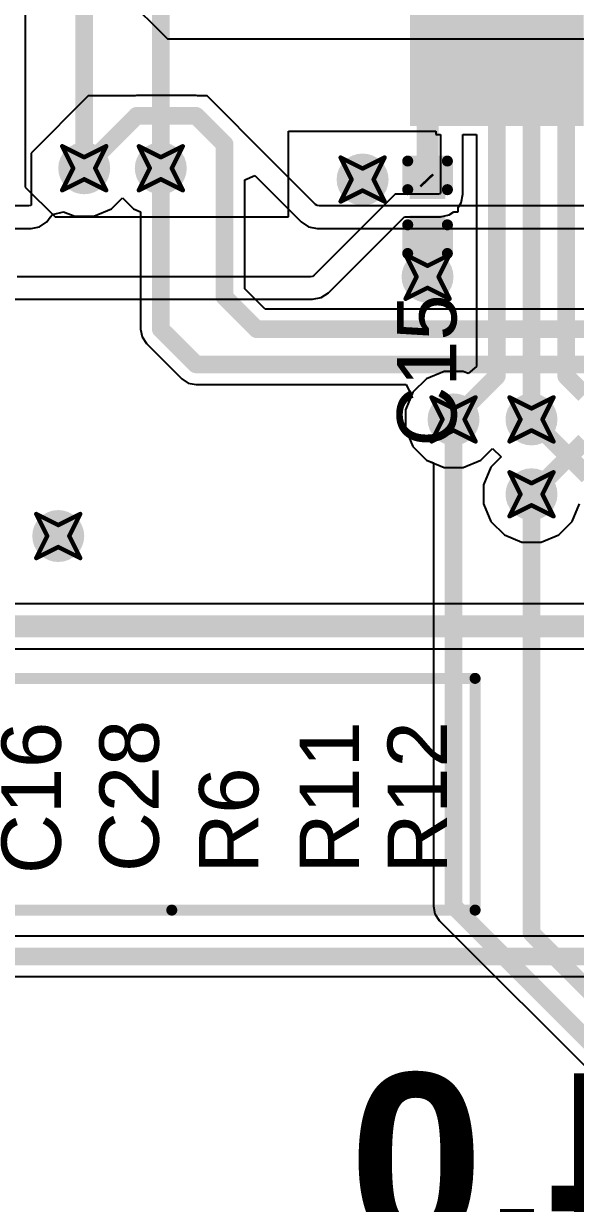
# Model space of a CAD drawing. Header units: inches. Extents: x -6 to 328, y -12 to 81.
# Drawn here: x 4.33 to 10.71, y -4.81 to 8.81 of the extents above; entities that cross this region are included whole.
import ezdxf

# ---------------------------------------------------------------- set-up
doc = ezdxf.new("R2010")
doc.units = ezdxf.units.IN
for name, color, linetype in [('Bottom Layer', 5, 'Continuous'), ('Bottom Overlay', 54, 'Continuous'), ('Drill Drawing', 1, 'Continuous'), ('Top Layer', 1, 'Continuous'), ('Top Overlay', 2, 'Continuous'), ('Top Paste', 8, 'Continuous'), ('Top Solder', 216, 'Continuous'), ('Via Holes', 16, 'Continuous')]:
    doc.layers.add(name, color=color, linetype=linetype)
doc.styles.add('Arial', font='', dxfattribs={"height": 0.2})
doc.styles.add('Arial_Bold', font='', dxfattribs={"height": 0.2})
doc.styles.get('Arial').set_extended_font_data('Arial')
doc.styles.get('Arial_Bold').set_extended_font_data('Arial', bold=True)

# ---------------------------------------------------------------- blocks, each defined once
blk = doc.blocks.new('LAN9255_ZMX019_9')
at = {"layer": 'Top Layer'}
for points in [[(6.95, -4.5), (8.45, -4.5), (8.45, -4.7), (6.95, -4.7)], [(6.95, -4.9), (8.45, -4.9), (8.45, -5.1), (6.95, -5.1)], [(6.95, -5.3), (8.45, -5.3), (8.45, -5.5), (6.95, -5.5)], [(6.95, -5.7), (8.45, -5.7), (8.45, -5.9), (6.95, -5.9)], [(6.95, -6.1), (8.45, -6.1), (8.45, -6.3), (6.95, -6.3)]]:
    blk.add_hatch(color=1, dxfattribs=at).paths.add_polyline_path(points)
at = {"layer": 'Top Paste'}
for points in [[(6.95, -4.5), (8.45, -4.5), (8.45, -4.7), (6.95, -4.7)], [(6.95, -4.9), (8.45, -4.9), (8.45, -5.1), (6.95, -5.1)], [(6.95, -5.3), (8.45, -5.3), (8.45, -5.5), (6.95, -5.5)], [(6.95, -5.7), (8.45, -5.7), (8.45, -5.9), (6.95, -5.9)], [(6.95, -6.1), (8.45, -6.1), (8.45, -6.3), (6.95, -6.3)]]:
    blk.add_hatch(color=8, dxfattribs=at).paths.add_polyline_path(points)
at = {"layer": 'Top Solder'}
for points in [[(6.848, -4.398), (8.552, -4.398), (8.552, -4.802), (6.848, -4.802)], [(6.848, -4.798), (8.552, -4.798), (8.552, -5.202), (6.848, -5.202)], [(6.848, -5.198), (8.552, -5.198), (8.552, -5.602), (6.848, -5.602)], [(6.848, -5.598), (8.552, -5.598), (8.552, -6.002), (6.848, -6.002)], [(6.848, -5.998), (8.552, -5.998), (8.552, -6.402), (6.848, -6.402)]]:
    blk.add_hatch(color=216, dxfattribs=at).paths.add_polyline_path(points)
blk = doc.blocks.new('CAP_0201_67')
at = {"layer": 'Top Layer'}
for points in [[(-0.45, 0.15), (-0.15, 0.15), (-0.15, -0.15), (-0.45, -0.15)], [(0.15, 0.15), (0.45, 0.15), (0.45, -0.15), (0.15, -0.15)]]:
    blk.add_hatch(color=1, dxfattribs=at).paths.add_polyline_path(points)
at = {"layer": 'Top Paste'}
for points in [[(-0.45, 0.15), (-0.15, 0.15), (-0.15, -0.15), (-0.45, -0.15)], [(0.15, 0.15), (0.45, 0.15), (0.45, -0.15), (0.15, -0.15)]]:
    blk.add_hatch(color=8, dxfattribs=at).paths.add_polyline_path(points)
at = {"layer": 'Top Solder'}
for points in [[(-0.505, 0.205), (-0.095, 0.205), (-0.095, -0.205), (-0.505, -0.205)], [(0.095, 0.205), (0.505, 0.205), (0.505, -0.205), (0.095, -0.205)]]:
    blk.add_hatch(color=216, dxfattribs=at).paths.add_polyline_path(points)
at = {"layer": 'Top Overlay'}
for points in [[(-0.203, 0.229, 0.127, 0.127, 0), (-0.533, 0.229, 0.127, 0.127, 0)], [(-0.533, -0.229, 0.127, 0.127, 0), (-0.533, 0.229, 0.127, 0.127, 0)], [(0.533, 0.229, 0.127, 0.127, 0), (0.203, 0.229, 0.127, 0.127, 0)], [(0.533, -0.229, 0.127, 0.127, 0), (0.533, 0.229, 0.127, 0.127, 0)], [(-0.203, -0.229, 0.127, 0.127, 0), (-0.533, -0.229, 0.127, 0.127, 0)], [(0.533, -0.229, 0.127, 0.127, 0), (0.203, -0.229, 0.127, 0.127, 0)]]:
    blk.add_lwpolyline(points, format="xyseb", dxfattribs=at)
for points in [[(-0.565, 0.229, 0.0635, 0.0635, 1), (-0.502, 0.229, 0.0635, 0.0635, 1)], [(-0.565, 0.229, 0.0635, 0.0635, 1), (-0.502, 0.229, 0.0635, 0.0635, 1)], [(-0.235, 0.229, 0.0635, 0.0635, 1), (-0.171, 0.229, 0.0635, 0.0635, 1)], [(0.171, 0.229, 0.0635, 0.0635, 1), (0.235, 0.229, 0.0635, 0.0635, 1)], [(0.502, 0.229, 0.0635, 0.0635, 1), (0.565, 0.229, 0.0635, 0.0635, 1)], [(0.502, 0.229, 0.0635, 0.0635, 1), (0.565, 0.229, 0.0635, 0.0635, 1)], [(-0.565, -0.229, 0.0635, 0.0635, 1), (-0.502, -0.229, 0.0635, 0.0635, 1)], [(-0.565, -0.229, 0.0635, 0.0635, 1), (-0.502, -0.229, 0.0635, 0.0635, 1)], [(-0.235, -0.229, 0.0635, 0.0635, 1), (-0.171, -0.229, 0.0635, 0.0635, 1)], [(0.171, -0.229, 0.0635, 0.0635, 1), (0.235, -0.229, 0.0635, 0.0635, 1)], [(0.502, -0.229, 0.0635, 0.0635, 1), (0.565, -0.229, 0.0635, 0.0635, 1)], [(0.502, -0.229, 0.0635, 0.0635, 1), (0.565, -0.229, 0.0635, 0.0635, 1)]]:
    blk.add_lwpolyline(points, format="xyseb", close=True, dxfattribs=at)

msp = doc.modelspace()

# ---------------------------------------------------------------- hatches: boundary and pattern name
at = {"layer": 'Bottom Layer'}
h = msp.add_hatch(color=5, dxfattribs=at)
edge = h.paths.add_edge_path()
edge.add_arc((5.034, 7.141), 0.3, 0, 360)
h = msp.add_hatch(color=5, dxfattribs=at)
edge = h.paths.add_edge_path()
edge.add_arc((5.918, 7.141), 0.3, 0, 360)
h = msp.add_hatch(color=5, dxfattribs=at)
edge = h.paths.add_edge_path()
edge.add_arc((8.248, 7.011), 0.3, 0, 360)
h = msp.add_hatch(color=5, dxfattribs=at)
edge = h.paths.add_edge_path()
edge.add_arc((8.998, 5.888), 0.3, 0, 360)
h = msp.add_hatch(color=5, dxfattribs=at)
edge = h.paths.add_edge_path()
edge.add_arc((9.298, 4.242), 0.3, 0, 360)
h = msp.add_hatch(color=5, dxfattribs=at)
edge = h.paths.add_edge_path()
edge.add_arc((10.198, 4.242), 0.3, 0, 360)
h = msp.add_hatch(color=5, dxfattribs=at)
edge = h.paths.add_edge_path()
edge.add_arc((10.198, 3.378), 0.3, 0, 360)
h = msp.add_hatch(color=5, dxfattribs=at)
edge = h.paths.add_edge_path()
edge.add_arc((4.734, 2.896), 0.3, 0, 360)
at = {"layer": 'Top Layer'}
h = msp.add_hatch(color=1, dxfattribs=at)
edge = h.paths.add_edge_path()
edge.add_arc((5.034, 7.141), 0.3, 0, 360)
h = msp.add_hatch(color=1, dxfattribs=at)
edge = h.paths.add_edge_path()
edge.add_arc((5.918, 7.141), 0.3, 0, 360)
h = msp.add_hatch(color=1, dxfattribs=at)
edge = h.paths.add_edge_path()
edge.add_arc((8.248, 7.011), 0.3, 0, 360)
h = msp.add_hatch(color=1, dxfattribs=at)
edge = h.paths.add_edge_path()
edge.add_arc((8.998, 5.888), 0.3, 0, 360)
h = msp.add_hatch(color=1, dxfattribs=at)
edge = h.paths.add_edge_path()
edge.add_arc((9.298, 4.242), 0.3, 0, 360)
h = msp.add_hatch(color=1, dxfattribs=at)
edge = h.paths.add_edge_path()
edge.add_arc((10.198, 4.242), 0.3, 0, 360)
h = msp.add_hatch(color=1, dxfattribs=at)
edge = h.paths.add_edge_path()
edge.add_arc((10.198, 3.378), 0.3, 0, 360)
h = msp.add_hatch(color=1, dxfattribs=at)
edge = h.paths.add_edge_path()
edge.add_arc((4.734, 2.896), 0.3, 0, 360)
at = {"layer": 'Via Holes'}
h = msp.add_hatch(color=7, dxfattribs=at)
edge = h.paths.add_edge_path()
edge.add_arc((5.034, 7.141), 0.15, 0, 360)
h = msp.add_hatch(color=7, dxfattribs=at)
edge = h.paths.add_edge_path()
edge.add_arc((5.918, 7.141), 0.15, 0, 360)
h = msp.add_hatch(color=7, dxfattribs=at)
edge = h.paths.add_edge_path()
edge.add_arc((8.248, 7.011), 0.15, 0, 360)
h = msp.add_hatch(color=7, dxfattribs=at)
edge = h.paths.add_edge_path()
edge.add_arc((8.998, 5.888), 0.15, 0, 360)
h = msp.add_hatch(color=7, dxfattribs=at)
edge = h.paths.add_edge_path()
edge.add_arc((9.298, 4.242), 0.15, 0, 360)
h = msp.add_hatch(color=7, dxfattribs=at)
edge = h.paths.add_edge_path()
edge.add_arc((10.198, 4.242), 0.15, 0, 360)
h = msp.add_hatch(color=7, dxfattribs=at)
edge = h.paths.add_edge_path()
edge.add_arc((10.198, 3.378), 0.15, 0, 360)
h = msp.add_hatch(color=7, dxfattribs=at)
edge = h.paths.add_edge_path()
edge.add_arc((4.734, 2.896), 0.15, 0, 360)

# ---------------------------------------------------------------- linework, layer by layer
at = {"layer": 'Bottom Layer'}
for p, q in [((2.402, 12.228), (5.994, 8.636)), ((5.994, 8.636), (20.19, 8.636)), ((5.08, 7.976), (4.42, 7.315)), ((5.622, 7.976), (5.08, 7.976)), ((5.639, 7.979), (5.622, 7.976)), ((6.326, 7.979), (5.639, 7.979)), ((6.342, 7.976), (6.326, 7.979)), ((6.452, 7.976), (6.342, 7.976)), ((7.188, 7.239), (6.452, 7.976)), ((4.42, 7.315), (4.42, 6.715)), ((7.704, 6.724), (7.188, 7.239)), ((6.888, 7.007), (7.005, 7.056)), ((6.888, 5.751), (6.888, 7.007)), ((7.005, 7.056), (7.538, 6.522)), ((4.394, 6.706), (3.632, 6.706)), ((4.417, 6.71), (4.394, 6.706)), ((4.42, 6.715), (4.417, 6.71)), ((5.348, 6.671), (5.476, 6.8)), ((5.476, 6.8), (5.604, 6.671)), ((7.724, 6.71), (7.704, 6.724)), ((7.747, 6.706), (7.724, 6.71)), ((11.686, 6.706), (7.747, 6.706)), ((4.603, 6.522), (4.64, 6.578)), ((4.64, 6.578), (4.666, 6.608)), ((4.666, 6.608), (4.795, 6.64)), ((4.795, 6.64), (4.924, 6.587)), ((4.924, 6.587), (5.144, 6.587)), ((5.144, 6.587), (5.348, 6.671)), ((5.604, 6.671), (5.685, 6.638)), ((5.685, 6.638), (5.685, 5.283)), ((3.607, 6.447), (4.42, 6.447)), ((4.42, 6.447), (4.519, 6.466)), ((4.519, 6.466), (4.603, 6.522)), ((7.538, 6.522), (7.622, 6.466)), ((7.622, 6.466), (7.722, 6.447)), ((7.722, 6.447), (11.427, 6.447)), ((7.123, 5.516), (6.888, 5.751)), ((11.285, 5.516), (7.123, 5.516)), ((5.685, 5.283), (5.703, 5.194)), ((5.703, 5.194), (5.753, 5.118)), ((5.753, 5.118), (6.16, 4.712)), ((6.16, 4.712), (6.235, 4.661)), ((6.235, 4.661), (6.325, 4.644)), ((6.325, 4.644), (8.751, 4.644)), ((8.751, 4.644), (8.813, 4.517)), ((8.813, 4.517), (8.744, 4.352)), ((8.744, 4.352), (8.744, 4.132)), ((8.744, 4.132), (8.829, 3.928)), ((8.829, 3.928), (8.985, 3.772)), ((8.985, 3.772), (9.065, 3.739)), ((9.065, 3.739), (9.065, -1.375)), ((9.065, -1.375), (9.083, -1.464)), ((9.083, -1.464), (9.134, -1.54)), ((9.134, -1.54), (12.433, -4.839))]:
    msp.add_line(p, q, dxfattribs=at)
for points in [[(5.034, 7.141, 0.203, 0.203, 0), (5.639, 7.746, 0.203, 0.203, 0)], [(5.639, 7.746, 0.203, 0.203, 0), (6.326, 7.746, 0.203, 0.203, 0)], [(6.326, 7.746, 0.203, 0.203, 0), (6.655, 7.417, 0.203, 0.203, 0)], [(6.655, 5.654, 0.203, 0.203, 0), (6.655, 7.417, 0.203, 0.203, 0)], [(5.918, 5.283, 0.203, 0.203, 0), (5.918, 7.141, 0.203, 0.203, 0)], [(6.655, 5.654, 0.203, 0.203, 0), (7.026, 5.283, 0.203, 0.203, 0)], [(5.918, 5.283, 0.203, 0.203, 0), (6.325, 4.877, 0.203, 0.203, 0)], [(7.026, 5.283, 0.203, 0.203, 0), (11.285, 5.283, 0.203, 0.203, 0)], [(6.325, 4.877, 0.203, 0.203, 0), (11.156, 4.877, 0.203, 0.203, 0)], [(9.298, -1.375, 0.203, 0.203, 0), (9.298, 4.242, 0.203, 0.203, 0)], [(10.198, 4.242, 0.203, 0.203, 0), (10.852, 3.588, 0.203, 0.203, 0)], [(10.198, -1.687, 0.203, 0.203, 0), (10.198, 3.378, 0.203, 0.203, 0)], [(9.298, -1.375, 0.203, 0.203, 0), (12.598, -4.674, 0.203, 0.203, 0)], [(10.198, -1.687, 0.203, 0.203, 0), (12.779, -4.268, 0.203, 0.203, 0)]]:
    msp.add_lwpolyline(points, format="xyseb", dxfattribs=at)
for points in [[(5.588, 7.746, 0.102, 0.102, 1), (5.69, 7.746, 0.102, 0.102, 1)], [(5.588, 7.746, 0.102, 0.102, 1), (5.69, 7.746, 0.102, 0.102, 1)], [(6.275, 7.746, 0.102, 0.102, 1), (6.377, 7.746, 0.102, 0.102, 1)], [(6.275, 7.746, 0.102, 0.102, 1), (6.377, 7.746, 0.102, 0.102, 1)], [(6.604, 7.417, 0.102, 0.102, 1), (6.706, 7.417, 0.102, 0.102, 1)], [(6.604, 7.417, 0.102, 0.102, 1), (6.706, 7.417, 0.102, 0.102, 1)], [(4.983, 7.141, 0.102, 0.102, 1), (5.085, 7.141, 0.102, 0.102, 1)], [(5.867, 7.141, 0.102, 0.102, 1), (5.969, 7.141, 0.102, 0.102, 1)], [(6.604, 5.654, 0.102, 0.102, 1), (6.706, 5.654, 0.102, 0.102, 1)], [(6.604, 5.654, 0.102, 0.102, 1), (6.706, 5.654, 0.102, 0.102, 1)], [(5.867, 5.283, 0.102, 0.102, 1), (5.969, 5.283, 0.102, 0.102, 1)], [(5.867, 5.283, 0.102, 0.102, 1), (5.969, 5.283, 0.102, 0.102, 1)], [(6.975, 5.283, 0.102, 0.102, 1), (7.077, 5.283, 0.102, 0.102, 1)], [(6.975, 5.283, 0.102, 0.102, 1), (7.077, 5.283, 0.102, 0.102, 1)], [(6.274, 4.877, 0.102, 0.102, 1), (6.375, 4.877, 0.102, 0.102, 1)], [(6.274, 4.877, 0.102, 0.102, 1), (6.375, 4.877, 0.102, 0.102, 1)], [(9.248, 4.242, 0.102, 0.102, 1), (9.349, 4.242, 0.102, 0.102, 1)], [(10.148, 4.242, 0.102, 0.102, 1), (10.249, 4.242, 0.102, 0.102, 1)], [(10.148, 3.378, 0.102, 0.102, 1), (10.249, 3.378, 0.102, 0.102, 1)], [(9.248, -1.375, 0.102, 0.102, 1), (9.349, -1.375, 0.102, 0.102, 1)], [(9.248, -1.375, 0.102, 0.102, 1), (9.349, -1.375, 0.102, 0.102, 1)], [(10.148, -1.687, 0.102, 0.102, 1), (10.249, -1.687, 0.102, 0.102, 1)], [(10.148, -1.687, 0.102, 0.102, 1), (10.249, -1.687, 0.102, 0.102, 1)]]:
    msp.add_lwpolyline(points, format="xyseb", close=True, dxfattribs=at)
at = {"layer": 'Drill Drawing'}
for points in [[(4.78, 7.395, 0.0508, 0.0508, 0), (5.034, 7.268, 0.0508, 0.0508, 0)], [(4.78, 7.395, 0.0508, 0.0508, 0), (4.907, 7.141, 0.0508, 0.0508, 0)], [(5.034, 7.268, 0.0508, 0.0508, 0), (5.288, 7.395, 0.0508, 0.0508, 0)], [(5.161, 7.141, 0.0508, 0.0508, 0), (5.288, 7.395, 0.0508, 0.0508, 0)], [(5.664, 7.395, 0.0508, 0.0508, 0), (5.918, 7.268, 0.0508, 0.0508, 0)], [(5.664, 7.395, 0.0508, 0.0508, 0), (5.791, 7.141, 0.0508, 0.0508, 0)], [(5.918, 7.268, 0.0508, 0.0508, 0), (6.172, 7.395, 0.0508, 0.0508, 0)], [(6.045, 7.141, 0.0508, 0.0508, 0), (6.172, 7.395, 0.0508, 0.0508, 0)], [(7.994, 7.265, 0.0508, 0.0508, 0), (8.248, 7.138, 0.0508, 0.0508, 0)], [(7.994, 7.265, 0.0508, 0.0508, 0), (8.121, 7.011, 0.0508, 0.0508, 0)], [(8.248, 7.138, 0.0508, 0.0508, 0), (8.502, 7.265, 0.0508, 0.0508, 0)], [(8.375, 7.011, 0.0508, 0.0508, 0), (8.502, 7.265, 0.0508, 0.0508, 0)], [(4.78, 6.887, 0.0508, 0.0508, 0), (4.907, 7.141, 0.0508, 0.0508, 0)], [(5.161, 7.141, 0.0508, 0.0508, 0), (5.288, 6.887, 0.0508, 0.0508, 0)], [(5.664, 6.887, 0.0508, 0.0508, 0), (5.791, 7.141, 0.0508, 0.0508, 0)], [(6.045, 7.141, 0.0508, 0.0508, 0), (6.172, 6.887, 0.0508, 0.0508, 0)], [(4.78, 6.887, 0.0508, 0.0508, 0), (5.034, 7.014, 0.0508, 0.0508, 0)], [(5.034, 7.014, 0.0508, 0.0508, 0), (5.288, 6.887, 0.0508, 0.0508, 0)], [(5.664, 6.887, 0.0508, 0.0508, 0), (5.918, 7.014, 0.0508, 0.0508, 0)], [(5.918, 7.014, 0.0508, 0.0508, 0), (6.172, 6.887, 0.0508, 0.0508, 0)], [(7.994, 6.757, 0.0508, 0.0508, 0), (8.121, 7.011, 0.0508, 0.0508, 0)], [(8.375, 7.011, 0.0508, 0.0508, 0), (8.502, 6.757, 0.0508, 0.0508, 0)], [(7.994, 6.757, 0.0508, 0.0508, 0), (8.248, 6.884, 0.0508, 0.0508, 0)], [(8.248, 6.884, 0.0508, 0.0508, 0), (8.502, 6.757, 0.0508, 0.0508, 0)], [(8.744, 6.142, 0.0508, 0.0508, 0), (8.998, 6.015, 0.0508, 0.0508, 0)], [(8.744, 6.142, 0.0508, 0.0508, 0), (8.871, 5.888, 0.0508, 0.0508, 0)], [(8.998, 6.015, 0.0508, 0.0508, 0), (9.252, 6.142, 0.0508, 0.0508, 0)], [(9.125, 5.888, 0.0508, 0.0508, 0), (9.252, 6.142, 0.0508, 0.0508, 0)], [(8.744, 5.634, 0.0508, 0.0508, 0), (8.871, 5.888, 0.0508, 0.0508, 0)], [(9.125, 5.888, 0.0508, 0.0508, 0), (9.252, 5.634, 0.0508, 0.0508, 0)], [(8.744, 5.634, 0.0508, 0.0508, 0), (8.998, 5.761, 0.0508, 0.0508, 0)], [(8.998, 5.761, 0.0508, 0.0508, 0), (9.252, 5.634, 0.0508, 0.0508, 0)], [(9.044, 4.496, 0.0508, 0.0508, 0), (9.298, 4.369, 0.0508, 0.0508, 0)], [(9.044, 4.496, 0.0508, 0.0508, 0), (9.171, 4.242, 0.0508, 0.0508, 0)], [(9.298, 4.369, 0.0508, 0.0508, 0), (9.552, 4.496, 0.0508, 0.0508, 0)], [(9.425, 4.242, 0.0508, 0.0508, 0), (9.552, 4.496, 0.0508, 0.0508, 0)], [(9.944, 4.496, 0.0508, 0.0508, 0), (10.198, 4.369, 0.0508, 0.0508, 0)], [(9.944, 4.496, 0.0508, 0.0508, 0), (10.071, 4.242, 0.0508, 0.0508, 0)], [(10.198, 4.369, 0.0508, 0.0508, 0), (10.452, 4.496, 0.0508, 0.0508, 0)], [(10.325, 4.242, 0.0508, 0.0508, 0), (10.452, 4.496, 0.0508, 0.0508, 0)], [(9.044, 3.988, 0.0508, 0.0508, 0), (9.171, 4.242, 0.0508, 0.0508, 0)], [(9.425, 4.242, 0.0508, 0.0508, 0), (9.552, 3.988, 0.0508, 0.0508, 0)], [(9.944, 3.988, 0.0508, 0.0508, 0), (10.071, 4.242, 0.0508, 0.0508, 0)], [(10.325, 4.242, 0.0508, 0.0508, 0), (10.452, 3.988, 0.0508, 0.0508, 0)], [(9.044, 3.988, 0.0508, 0.0508, 0), (9.298, 4.115, 0.0508, 0.0508, 0)], [(9.298, 4.115, 0.0508, 0.0508, 0), (9.552, 3.988, 0.0508, 0.0508, 0)], [(9.944, 3.988, 0.0508, 0.0508, 0), (10.198, 4.115, 0.0508, 0.0508, 0)], [(10.198, 4.115, 0.0508, 0.0508, 0), (10.452, 3.988, 0.0508, 0.0508, 0)], [(9.944, 3.632, 0.0508, 0.0508, 0), (10.198, 3.505, 0.0508, 0.0508, 0)], [(9.944, 3.632, 0.0508, 0.0508, 0), (10.071, 3.378, 0.0508, 0.0508, 0)], [(10.198, 3.505, 0.0508, 0.0508, 0), (10.452, 3.632, 0.0508, 0.0508, 0)], [(10.325, 3.378, 0.0508, 0.0508, 0), (10.452, 3.632, 0.0508, 0.0508, 0)], [(9.944, 3.124, 0.0508, 0.0508, 0), (10.071, 3.378, 0.0508, 0.0508, 0)], [(9.944, 3.124, 0.0508, 0.0508, 0), (10.198, 3.251, 0.0508, 0.0508, 0)], [(10.198, 3.251, 0.0508, 0.0508, 0), (10.452, 3.124, 0.0508, 0.0508, 0)], [(10.325, 3.378, 0.0508, 0.0508, 0), (10.452, 3.124, 0.0508, 0.0508, 0)], [(4.48, 3.15, 0.0508, 0.0508, 0), (4.734, 3.023, 0.0508, 0.0508, 0)], [(4.48, 3.15, 0.0508, 0.0508, 0), (4.607, 2.896, 0.0508, 0.0508, 0)], [(4.734, 3.023, 0.0508, 0.0508, 0), (4.988, 3.15, 0.0508, 0.0508, 0)], [(4.861, 2.896, 0.0508, 0.0508, 0), (4.988, 3.15, 0.0508, 0.0508, 0)], [(4.48, 2.642, 0.0508, 0.0508, 0), (4.607, 2.896, 0.0508, 0.0508, 0)], [(4.861, 2.896, 0.0508, 0.0508, 0), (4.988, 2.642, 0.0508, 0.0508, 0)], [(4.48, 2.642, 0.0508, 0.0508, 0), (4.734, 2.769, 0.0508, 0.0508, 0)], [(4.734, 2.769, 0.0508, 0.0508, 0), (4.988, 2.642, 0.0508, 0.0508, 0)]]:
    msp.add_lwpolyline(points, format="xyseb", dxfattribs=at)
for points in [[(4.767, 7.395, 0.0254, 0.0254, 1), (4.793, 7.395, 0.0254, 0.0254, 1)], [(4.767, 7.395, 0.0254, 0.0254, 1), (4.793, 7.395, 0.0254, 0.0254, 1)], [(5.275, 7.395, 0.0254, 0.0254, 1), (5.301, 7.395, 0.0254, 0.0254, 1)], [(5.275, 7.395, 0.0254, 0.0254, 1), (5.301, 7.395, 0.0254, 0.0254, 1)], [(5.652, 7.395, 0.0254, 0.0254, 1), (5.677, 7.395, 0.0254, 0.0254, 1)], [(5.652, 7.395, 0.0254, 0.0254, 1), (5.677, 7.395, 0.0254, 0.0254, 1)], [(6.16, 7.395, 0.0254, 0.0254, 1), (6.185, 7.395, 0.0254, 0.0254, 1)], [(6.16, 7.395, 0.0254, 0.0254, 1), (6.185, 7.395, 0.0254, 0.0254, 1)], [(5.021, 7.268, 0.0254, 0.0254, 1), (5.047, 7.268, 0.0254, 0.0254, 1)], [(5.021, 7.268, 0.0254, 0.0254, 1), (5.047, 7.268, 0.0254, 0.0254, 1)], [(5.905, 7.268, 0.0254, 0.0254, 1), (5.931, 7.268, 0.0254, 0.0254, 1)], [(5.905, 7.268, 0.0254, 0.0254, 1), (5.931, 7.268, 0.0254, 0.0254, 1)], [(7.982, 7.265, 0.0254, 0.0254, 1), (8.007, 7.265, 0.0254, 0.0254, 1)], [(7.982, 7.265, 0.0254, 0.0254, 1), (8.007, 7.265, 0.0254, 0.0254, 1)], [(8.49, 7.265, 0.0254, 0.0254, 1), (8.515, 7.265, 0.0254, 0.0254, 1)], [(8.49, 7.265, 0.0254, 0.0254, 1), (8.515, 7.265, 0.0254, 0.0254, 1)], [(4.894, 7.141, 0.0254, 0.0254, 1), (4.92, 7.141, 0.0254, 0.0254, 1)], [(4.894, 7.141, 0.0254, 0.0254, 1), (4.92, 7.141, 0.0254, 0.0254, 1)], [(5.148, 7.141, 0.0254, 0.0254, 1), (5.174, 7.141, 0.0254, 0.0254, 1)], [(5.148, 7.141, 0.0254, 0.0254, 1), (5.174, 7.141, 0.0254, 0.0254, 1)], [(5.779, 7.141, 0.0254, 0.0254, 1), (5.804, 7.141, 0.0254, 0.0254, 1)], [(5.779, 7.141, 0.0254, 0.0254, 1), (5.804, 7.141, 0.0254, 0.0254, 1)], [(6.032, 7.141, 0.0254, 0.0254, 1), (6.058, 7.141, 0.0254, 0.0254, 1)], [(6.032, 7.141, 0.0254, 0.0254, 1), (6.058, 7.141, 0.0254, 0.0254, 1)], [(8.236, 7.138, 0.0254, 0.0254, 1), (8.261, 7.138, 0.0254, 0.0254, 1)], [(8.236, 7.138, 0.0254, 0.0254, 1), (8.261, 7.138, 0.0254, 0.0254, 1)], [(5.021, 7.014, 0.0254, 0.0254, 1), (5.047, 7.014, 0.0254, 0.0254, 1)], [(5.021, 7.014, 0.0254, 0.0254, 1), (5.047, 7.014, 0.0254, 0.0254, 1)], [(5.905, 7.014, 0.0254, 0.0254, 1), (5.931, 7.014, 0.0254, 0.0254, 1)], [(5.905, 7.014, 0.0254, 0.0254, 1), (5.931, 7.014, 0.0254, 0.0254, 1)], [(8.109, 7.011, 0.0254, 0.0254, 1), (8.134, 7.011, 0.0254, 0.0254, 1)], [(8.109, 7.011, 0.0254, 0.0254, 1), (8.134, 7.011, 0.0254, 0.0254, 1)], [(8.363, 7.011, 0.0254, 0.0254, 1), (8.388, 7.011, 0.0254, 0.0254, 1)], [(8.363, 7.011, 0.0254, 0.0254, 1), (8.388, 7.011, 0.0254, 0.0254, 1)], [(4.767, 6.887, 0.0254, 0.0254, 1), (4.793, 6.887, 0.0254, 0.0254, 1)], [(4.767, 6.887, 0.0254, 0.0254, 1), (4.793, 6.887, 0.0254, 0.0254, 1)], [(5.275, 6.887, 0.0254, 0.0254, 1), (5.301, 6.887, 0.0254, 0.0254, 1)], [(5.275, 6.887, 0.0254, 0.0254, 1), (5.301, 6.887, 0.0254, 0.0254, 1)], [(5.652, 6.887, 0.0254, 0.0254, 1), (5.677, 6.887, 0.0254, 0.0254, 1)], [(5.652, 6.887, 0.0254, 0.0254, 1), (5.677, 6.887, 0.0254, 0.0254, 1)], [(6.16, 6.887, 0.0254, 0.0254, 1), (6.185, 6.887, 0.0254, 0.0254, 1)], [(6.16, 6.887, 0.0254, 0.0254, 1), (6.185, 6.887, 0.0254, 0.0254, 1)], [(8.236, 6.884, 0.0254, 0.0254, 1), (8.261, 6.884, 0.0254, 0.0254, 1)], [(8.236, 6.884, 0.0254, 0.0254, 1), (8.261, 6.884, 0.0254, 0.0254, 1)], [(7.982, 6.757, 0.0254, 0.0254, 1), (8.007, 6.757, 0.0254, 0.0254, 1)], [(7.982, 6.757, 0.0254, 0.0254, 1), (8.007, 6.757, 0.0254, 0.0254, 1)], [(8.49, 6.757, 0.0254, 0.0254, 1), (8.515, 6.757, 0.0254, 0.0254, 1)], [(8.49, 6.757, 0.0254, 0.0254, 1), (8.515, 6.757, 0.0254, 0.0254, 1)], [(8.732, 6.142, 0.0254, 0.0254, 1), (8.757, 6.142, 0.0254, 0.0254, 1)], [(8.732, 6.142, 0.0254, 0.0254, 1), (8.757, 6.142, 0.0254, 0.0254, 1)], [(9.24, 6.142, 0.0254, 0.0254, 1), (9.265, 6.142, 0.0254, 0.0254, 1)], [(9.24, 6.142, 0.0254, 0.0254, 1), (9.265, 6.142, 0.0254, 0.0254, 1)], [(8.986, 6.015, 0.0254, 0.0254, 1), (9.011, 6.015, 0.0254, 0.0254, 1)], [(8.986, 6.015, 0.0254, 0.0254, 1), (9.011, 6.015, 0.0254, 0.0254, 1)], [(8.859, 5.888, 0.0254, 0.0254, 1), (8.884, 5.888, 0.0254, 0.0254, 1)], [(8.859, 5.888, 0.0254, 0.0254, 1), (8.884, 5.888, 0.0254, 0.0254, 1)], [(9.113, 5.888, 0.0254, 0.0254, 1), (9.138, 5.888, 0.0254, 0.0254, 1)], [(9.113, 5.888, 0.0254, 0.0254, 1), (9.138, 5.888, 0.0254, 0.0254, 1)], [(8.986, 5.761, 0.0254, 0.0254, 1), (9.011, 5.761, 0.0254, 0.0254, 1)], [(8.986, 5.761, 0.0254, 0.0254, 1), (9.011, 5.761, 0.0254, 0.0254, 1)], [(8.732, 5.634, 0.0254, 0.0254, 1), (8.757, 5.634, 0.0254, 0.0254, 1)], [(8.732, 5.634, 0.0254, 0.0254, 1), (8.757, 5.634, 0.0254, 0.0254, 1)], [(9.24, 5.634, 0.0254, 0.0254, 1), (9.265, 5.634, 0.0254, 0.0254, 1)], [(9.24, 5.634, 0.0254, 0.0254, 1), (9.265, 5.634, 0.0254, 0.0254, 1)], [(9.032, 4.496, 0.0254, 0.0254, 1), (9.057, 4.496, 0.0254, 0.0254, 1)], [(9.032, 4.496, 0.0254, 0.0254, 1), (9.057, 4.496, 0.0254, 0.0254, 1)], [(9.54, 4.496, 0.0254, 0.0254, 1), (9.565, 4.496, 0.0254, 0.0254, 1)], [(9.54, 4.496, 0.0254, 0.0254, 1), (9.565, 4.496, 0.0254, 0.0254, 1)], [(9.932, 4.496, 0.0254, 0.0254, 1), (9.957, 4.496, 0.0254, 0.0254, 1)], [(9.932, 4.496, 0.0254, 0.0254, 1), (9.957, 4.496, 0.0254, 0.0254, 1)], [(10.44, 4.496, 0.0254, 0.0254, 1), (10.465, 4.496, 0.0254, 0.0254, 1)], [(10.44, 4.496, 0.0254, 0.0254, 1), (10.465, 4.496, 0.0254, 0.0254, 1)], [(9.286, 4.369, 0.0254, 0.0254, 1), (9.311, 4.369, 0.0254, 0.0254, 1)], [(9.286, 4.369, 0.0254, 0.0254, 1), (9.311, 4.369, 0.0254, 0.0254, 1)], [(10.186, 4.369, 0.0254, 0.0254, 1), (10.211, 4.369, 0.0254, 0.0254, 1)], [(10.186, 4.369, 0.0254, 0.0254, 1), (10.211, 4.369, 0.0254, 0.0254, 1)], [(9.159, 4.242, 0.0254, 0.0254, 1), (9.184, 4.242, 0.0254, 0.0254, 1)], [(9.159, 4.242, 0.0254, 0.0254, 1), (9.184, 4.242, 0.0254, 0.0254, 1)], [(9.413, 4.242, 0.0254, 0.0254, 1), (9.438, 4.242, 0.0254, 0.0254, 1)], [(9.413, 4.242, 0.0254, 0.0254, 1), (9.438, 4.242, 0.0254, 0.0254, 1)], [(10.059, 4.242, 0.0254, 0.0254, 1), (10.084, 4.242, 0.0254, 0.0254, 1)], [(10.059, 4.242, 0.0254, 0.0254, 1), (10.084, 4.242, 0.0254, 0.0254, 1)], [(10.313, 4.242, 0.0254, 0.0254, 1), (10.338, 4.242, 0.0254, 0.0254, 1)], [(10.313, 4.242, 0.0254, 0.0254, 1), (10.338, 4.242, 0.0254, 0.0254, 1)], [(9.286, 4.115, 0.0254, 0.0254, 1), (9.311, 4.115, 0.0254, 0.0254, 1)], [(9.286, 4.115, 0.0254, 0.0254, 1), (9.311, 4.115, 0.0254, 0.0254, 1)], [(10.186, 4.115, 0.0254, 0.0254, 1), (10.211, 4.115, 0.0254, 0.0254, 1)], [(10.186, 4.115, 0.0254, 0.0254, 1), (10.211, 4.115, 0.0254, 0.0254, 1)], [(9.032, 3.988, 0.0254, 0.0254, 1), (9.057, 3.988, 0.0254, 0.0254, 1)], [(9.032, 3.988, 0.0254, 0.0254, 1), (9.057, 3.988, 0.0254, 0.0254, 1)], [(9.54, 3.988, 0.0254, 0.0254, 1), (9.565, 3.988, 0.0254, 0.0254, 1)], [(9.54, 3.988, 0.0254, 0.0254, 1), (9.565, 3.988, 0.0254, 0.0254, 1)], [(9.932, 3.988, 0.0254, 0.0254, 1), (9.957, 3.988, 0.0254, 0.0254, 1)], [(9.932, 3.988, 0.0254, 0.0254, 1), (9.957, 3.988, 0.0254, 0.0254, 1)], [(10.44, 3.988, 0.0254, 0.0254, 1), (10.465, 3.988, 0.0254, 0.0254, 1)], [(10.44, 3.988, 0.0254, 0.0254, 1), (10.465, 3.988, 0.0254, 0.0254, 1)], [(9.932, 3.632, 0.0254, 0.0254, 1), (9.957, 3.632, 0.0254, 0.0254, 1)], [(9.932, 3.632, 0.0254, 0.0254, 1), (9.957, 3.632, 0.0254, 0.0254, 1)], [(10.44, 3.632, 0.0254, 0.0254, 1), (10.465, 3.632, 0.0254, 0.0254, 1)], [(10.44, 3.632, 0.0254, 0.0254, 1), (10.465, 3.632, 0.0254, 0.0254, 1)], [(10.186, 3.505, 0.0254, 0.0254, 1), (10.211, 3.505, 0.0254, 0.0254, 1)], [(10.186, 3.505, 0.0254, 0.0254, 1), (10.211, 3.505, 0.0254, 0.0254, 1)], [(10.059, 3.378, 0.0254, 0.0254, 1), (10.084, 3.378, 0.0254, 0.0254, 1)], [(10.059, 3.378, 0.0254, 0.0254, 1), (10.084, 3.378, 0.0254, 0.0254, 1)], [(10.186, 3.251, 0.0254, 0.0254, 1), (10.211, 3.251, 0.0254, 0.0254, 1)], [(10.186, 3.251, 0.0254, 0.0254, 1), (10.211, 3.251, 0.0254, 0.0254, 1)], [(10.313, 3.378, 0.0254, 0.0254, 1), (10.338, 3.378, 0.0254, 0.0254, 1)], [(10.313, 3.378, 0.0254, 0.0254, 1), (10.338, 3.378, 0.0254, 0.0254, 1)], [(4.467, 3.15, 0.0254, 0.0254, 1), (4.493, 3.15, 0.0254, 0.0254, 1)], [(4.467, 3.15, 0.0254, 0.0254, 1), (4.493, 3.15, 0.0254, 0.0254, 1)], [(4.975, 3.15, 0.0254, 0.0254, 1), (5.001, 3.15, 0.0254, 0.0254, 1)], [(4.975, 3.15, 0.0254, 0.0254, 1), (5.001, 3.15, 0.0254, 0.0254, 1)], [(9.932, 3.124, 0.0254, 0.0254, 1), (9.957, 3.124, 0.0254, 0.0254, 1)], [(9.932, 3.124, 0.0254, 0.0254, 1), (9.957, 3.124, 0.0254, 0.0254, 1)], [(10.44, 3.124, 0.0254, 0.0254, 1), (10.465, 3.124, 0.0254, 0.0254, 1)], [(10.44, 3.124, 0.0254, 0.0254, 1), (10.465, 3.124, 0.0254, 0.0254, 1)], [(4.721, 3.023, 0.0254, 0.0254, 1), (4.747, 3.023, 0.0254, 0.0254, 1)], [(4.721, 3.023, 0.0254, 0.0254, 1), (4.747, 3.023, 0.0254, 0.0254, 1)], [(4.594, 2.896, 0.0254, 0.0254, 1), (4.62, 2.896, 0.0254, 0.0254, 1)], [(4.594, 2.896, 0.0254, 0.0254, 1), (4.62, 2.896, 0.0254, 0.0254, 1)], [(4.848, 2.896, 0.0254, 0.0254, 1), (4.874, 2.896, 0.0254, 0.0254, 1)], [(4.848, 2.896, 0.0254, 0.0254, 1), (4.874, 2.896, 0.0254, 0.0254, 1)], [(4.721, 2.769, 0.0254, 0.0254, 1), (4.747, 2.769, 0.0254, 0.0254, 1)], [(4.721, 2.769, 0.0254, 0.0254, 1), (4.747, 2.769, 0.0254, 0.0254, 1)], [(4.467, 2.642, 0.0254, 0.0254, 1), (4.493, 2.642, 0.0254, 0.0254, 1)], [(4.467, 2.642, 0.0254, 0.0254, 1), (4.493, 2.642, 0.0254, 0.0254, 1)], [(4.975, 2.642, 0.0254, 0.0254, 1), (5.001, 2.642, 0.0254, 0.0254, 1)], [(4.975, 2.642, 0.0254, 0.0254, 1), (5.001, 2.642, 0.0254, 0.0254, 1)]]:
    msp.add_lwpolyline(points, format="xyseb", close=True, dxfattribs=at)
at = {"layer": 'Top Layer'}
for p, q in [((4.354, 9.688), (4.354, 6.923)), ((7.391, 6.579), (7.391, 7.569)), ((7.391, 7.569), (9.095, 7.569)), ((9.095, 7.569), (9.095, 7.529)), ((9.095, 7.529), (9.148, 7.529)), ((9.148, 7.529), (9.148, 6.867)), ((9.407, 6.841), (9.407, 7.529)), ((9.407, 7.529), (9.565, 7.529)), ((9.565, 7.529), (9.565, 4.852)), ((4.354, 6.923), (4.699, 6.579)), ((8.623, 6.841), (7.688, 5.906)), ((9.123, 6.841), (8.623, 6.841)), ((9.144, 6.845), (9.123, 6.841)), ((9.148, 6.867), (9.144, 6.845)), ((9.388, 6.742), (9.407, 6.841)), ((9.352, 6.688), (9.388, 6.742)), ((9.352, 6.638), (9.352, 6.688)), ((4.699, 6.579), (7.391, 6.579)), ((7.854, 5.705), (8.731, 6.582)), ((8.731, 6.582), (9.148, 6.582)), ((9.148, 6.582), (9.248, 6.602)), ((9.248, 6.602), (9.301, 6.638)), ((9.301, 6.638), (9.352, 6.638)), ((7.645, 5.888), (4.261, 5.888)), ((7.668, 5.893), (7.645, 5.888)), ((7.688, 5.906), (7.668, 5.893)), ((4.236, 5.629), (7.67, 5.629)), ((7.67, 5.629), (7.769, 5.649)), ((7.769, 5.649), (7.854, 5.705)), ((9.188, 4.796), (8.985, 4.711)), ((9.409, 4.796), (9.188, 4.796)), ((9.466, 4.772), (9.409, 4.796)), ((9.565, 4.852), (9.466, 4.772)), ((8.985, 4.711), (8.829, 4.556)), ((8.829, 4.556), (8.744, 4.352)), ((8.744, 4.352), (8.744, 4.132)), ((8.744, 4.132), (8.829, 3.928)), ((8.829, 3.928), (8.985, 3.772)), ((9.612, 3.772), (9.748, 3.908)), ((9.748, 3.908), (9.847, 3.81)), ((8.985, 3.772), (9.188, 3.688)), ((9.188, 3.688), (9.409, 3.688)), ((9.409, 3.688), (9.612, 3.772)), ((9.729, 3.692), (9.644, 3.488)), ((9.847, 3.81), (9.729, 3.692)), ((9.644, 3.488), (9.644, 3.268)), ((9.644, 3.268), (9.729, 3.064)), ((10.668, 3.064), (10.752, 3.268)), ((9.729, 3.064), (9.885, 2.909)), ((10.512, 2.909), (10.668, 3.064)), ((9.885, 2.909), (10.088, 2.824)), ((10.309, 2.824), (10.512, 2.909)), ((10.088, 2.824), (10.309, 2.824)), ((12.363, 2.113), (3.99, 2.113)), ((3.883, 1.595), (12.471, 1.595)), ((16.079, -1.723), (0.988, -1.723)), ((-2.235, -2.189), (16.175, -2.189))]:
    msp.add_line(p, q, dxfattribs=at)
for points in [[(5.918, 7.141, 0.203, 0.203, 0), (5.918, 10.289, 0.203, 0.203, 0)], [(5.034, 7.141, 0.203, 0.203, 0), (5.034, 9.937, 0.203, 0.203, 0)], [(8.998, 6.991, 0.254, 0.254, 0), (8.998, 8.482, 0.254, 0.254, 0)], [(9.798, 4.742, 0.203, 0.203, 0), (9.798, 8.482, 0.203, 0.203, 0)], [(10.198, 4.242, 0.203, 0.203, 0), (10.198, 8.482, 0.203, 0.203, 0)], [(10.598, 4.742, 0.203, 0.203, 0), (10.598, 8.482, 0.203, 0.203, 0)], [(8.979, 7.011, 0.203, 0.203, 0), (8.998, 6.991, 0.203, 0.203, 0)], [(8.998, 5.888, 0.203, 0.203, 0), (8.998, 6.391, 0.203, 0.203, 0)], [(9.298, 4.242, 0.203, 0.203, 0), (9.798, 4.742, 0.203, 0.203, 0)], [(10.598, 4.742, 0.203, 0.203, 0), (10.812, 4.528, 0.203, 0.203, 0)], [(10.198, 3.378, 0.203, 0.203, 0), (10.812, 3.992, 0.203, 0.203, 0)], [(3.883, 1.854, 0.254, 0.254, 0), (12.471, 1.854, 0.254, 0.254, 0)], [(-2.235, -1.956, 0.203, 0.203, 0), (16.175, -1.956, 0.203, 0.203, 0)]]:
    msp.add_lwpolyline(points, format="xyseb", dxfattribs=at)
for points in [[(8.935, 8.482, 0.127, 0.127, 1), (9.062, 8.482, 0.127, 0.127, 1)], [(9.748, 8.482, 0.102, 0.102, 1), (9.849, 8.482, 0.102, 0.102, 1)], [(10.148, 8.482, 0.102, 0.102, 1), (10.249, 8.482, 0.102, 0.102, 1)], [(10.548, 8.482, 0.102, 0.102, 1), (10.649, 8.482, 0.102, 0.102, 1)], [(4.983, 7.141, 0.102, 0.102, 1), (5.085, 7.141, 0.102, 0.102, 1)], [(5.867, 7.141, 0.102, 0.102, 1), (5.969, 7.141, 0.102, 0.102, 1)], [(8.935, 6.991, 0.127, 0.127, 1), (9.062, 6.991, 0.127, 0.127, 1)], [(8.928, 7.011, 0.102, 0.102, 1), (9.03, 7.011, 0.102, 0.102, 1)], [(8.948, 6.991, 0.102, 0.102, 1), (9.049, 6.991, 0.102, 0.102, 1)], [(8.948, 6.391, 0.102, 0.102, 1), (9.049, 6.391, 0.102, 0.102, 1)], [(8.948, 5.888, 0.102, 0.102, 1), (9.049, 5.888, 0.102, 0.102, 1)], [(9.748, 4.742, 0.102, 0.102, 1), (9.849, 4.742, 0.102, 0.102, 1)], [(9.748, 4.742, 0.102, 0.102, 1), (9.849, 4.742, 0.102, 0.102, 1)], [(10.548, 4.742, 0.102, 0.102, 1), (10.649, 4.742, 0.102, 0.102, 1)], [(10.548, 4.742, 0.102, 0.102, 1), (10.649, 4.742, 0.102, 0.102, 1)], [(9.248, 4.242, 0.102, 0.102, 1), (9.349, 4.242, 0.102, 0.102, 1)], [(10.148, 4.242, 0.102, 0.102, 1), (10.249, 4.242, 0.102, 0.102, 1)], [(10.148, 3.378, 0.102, 0.102, 1), (10.249, 3.378, 0.102, 0.102, 1)]]:
    msp.add_lwpolyline(points, format="xyseb", close=True, dxfattribs=at)
at = {"layer": 'Top Overlay'}
for points in [[(3.734, 1.253, 0.127, 0.127, 0), (9.547, 1.253, 0.127, 0.127, 0)], [(9.547, -1.422, 0.127, 0.127, 0), (9.547, 1.253, 0.127, 0.127, 0)], [(3.734, -1.422, 0.127, 0.127, 0), (6.045, -1.422, 0.127, 0.127, 0)], [(6.045, -1.422, 0.127, 0.127, 0), (9.547, -1.422, 0.127, 0.127, 0)]]:
    msp.add_lwpolyline(points, format="xyseb", dxfattribs=at)
for points in [[(9.515, 1.253, 0.0635, 0.0635, 1), (9.579, 1.253, 0.0635, 0.0635, 1)], [(9.515, 1.253, 0.0635, 0.0635, 1), (9.579, 1.253, 0.0635, 0.0635, 1)], [(6.013, -1.422, 0.0635, 0.0635, 1), (6.077, -1.422, 0.0635, 0.0635, 1)], [(6.013, -1.422, 0.0635, 0.0635, 1), (6.077, -1.422, 0.0635, 0.0635, 1)], [(9.515, -1.422, 0.0635, 0.0635, 1), (9.579, -1.422, 0.0635, 0.0635, 1)], [(9.515, -1.422, 0.0635, 0.0635, 1), (9.579, -1.422, 0.0635, 0.0635, 1)]]:
    msp.add_lwpolyline(points, format="xyseb", close=True, dxfattribs=at)

# ---------------------------------------------------------------- block references
at = {"rotation": 270}
for name, p in [('LAN9255_ZMX019_9', (15.198, 16.182)), ('CAP_0201_67', (8.998, 6.691))]:
    msp.add_blockref(name, p, dxfattribs=at)

# ---------------------------------------------------------------- texts
at = {"layer": 'Bottom Overlay', "style": 'Arial_Bold', "text_generation_flag": 2}
msp.add_text('Rev-v4.0', height=2, dxfattribs=at).set_placement((19.58, -5.306))
at = {"layer": 'Top Overlay', "style": 'Arial'}
for s, p in [('C15', (9.332, 3.928)), ('C16', (4.764, -1.006)), ('C28', (5.895, -0.983)), ('R11', (8.206, -1)), ('R12', (9.222, -1)), ('R6', (7.045, -1))]:
    msp.add_text(s, height=0.6858, rotation=90, dxfattribs=at).set_placement(p)

doc.saveas('drawing.dxf')
